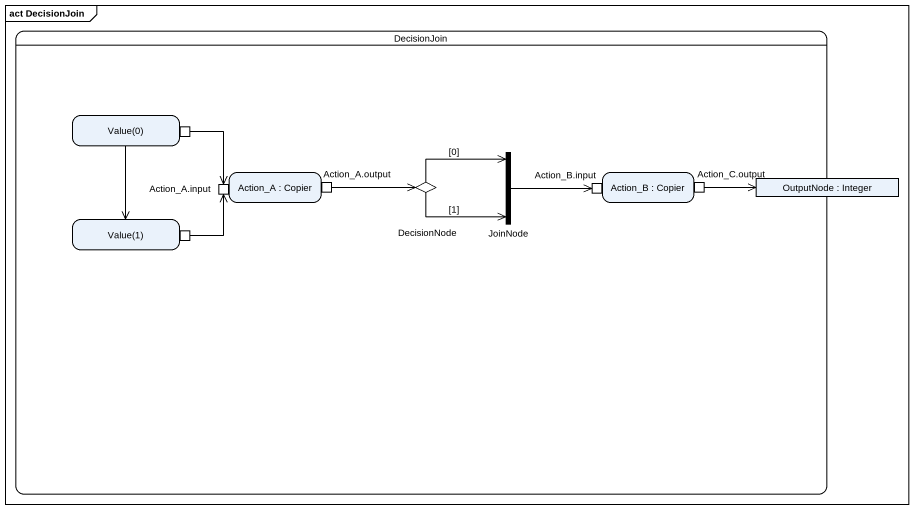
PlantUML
@startuml
mainframe act DecisionJoin
hide empty description
state DecisionJoin {
  state "Value(0)" as Value_0 {
    state pin1 <<outputPin>>
  }
  state JoinNode <<join>>
  state "Action_A : Copier" as Action_A {
    state "Action_A.input" as Action_A_input <<inputPin>>
    state "Action_A.output" as Action_A_output <<outputPin>>
  }
  state DecisionNode <<choice>>
  state "Action_B : Copier" as Action_B {
    state "Action_B.input" as Action_B_input <<inputPin>>
    state "Action_C.output" as Action_C_output <<outputPin>>
  }
  state "OutputNode : Integer" as OutputNode <<object>>
  state "Value(1)" as Value_1 {
    state pin2 <<outputPin>>
  }
}
Value_0 --> Value_1
pin1 --> Action_A_input
JoinNode -right-> Action_B_input
Action_A_output -right-> DecisionNode
DecisionNode -right-> JoinNode : [1]
DecisionNode -right-> JoinNode : [0]
Action_C_output -right-> OutputNode
pin2 -up-> Action_A_input
@enduml
